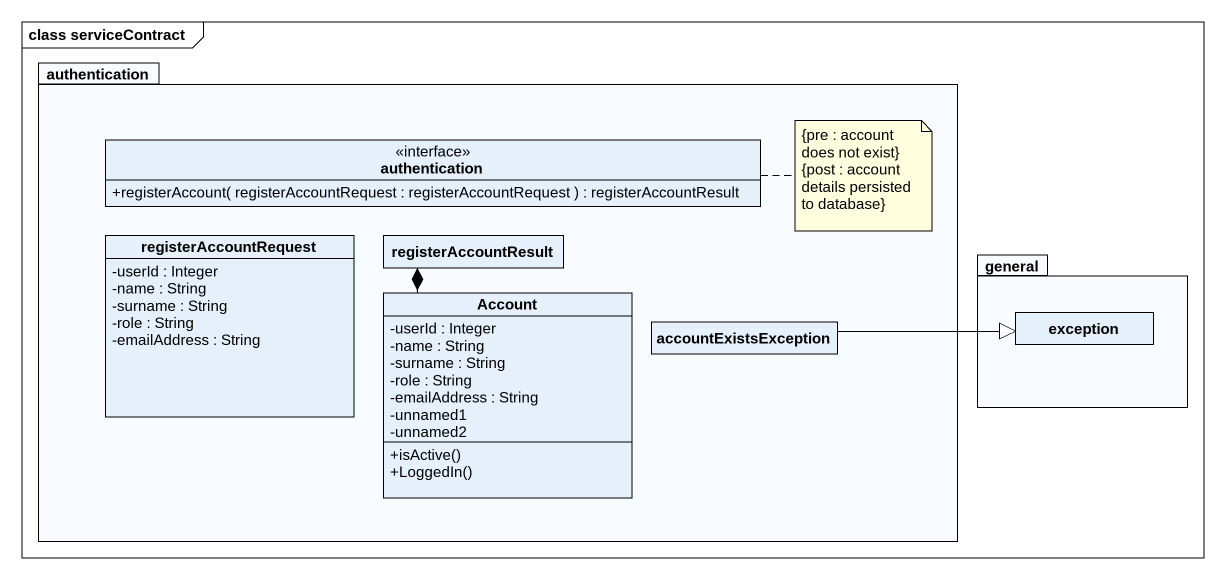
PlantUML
@startuml
mainframe class serviceContract
hide circle
hide empty members
skinparam classAttributeIconSize 0
package authentication {
  interface "authentication" as authentication_2 {
    +registerAccount( registerAccountRequest : registerAccountRequest ) : registerAccountResult
  }
  class registerAccountRequest {
    -userId : Integer
    -name : String
    -surname : String
    -role : String
    -emailAddress : String
  }
  class registerAccountResult
  class Account {
    -userId : Integer
    -name : String
    -surname : String
    -role : String
    -emailAddress : String
    -unnamed1
    -unnamed2
    +isActive()
    +LoggedIn()
  }
  class accountExistsException
}
package general {
  class "exception" as exception_
}
registerAccountResult *-- Account
accountExistsException -right-|> exception_
note right of authentication_2
  {pre : account does not exist}
  {post : account details persisted to database}
end note
@enduml
